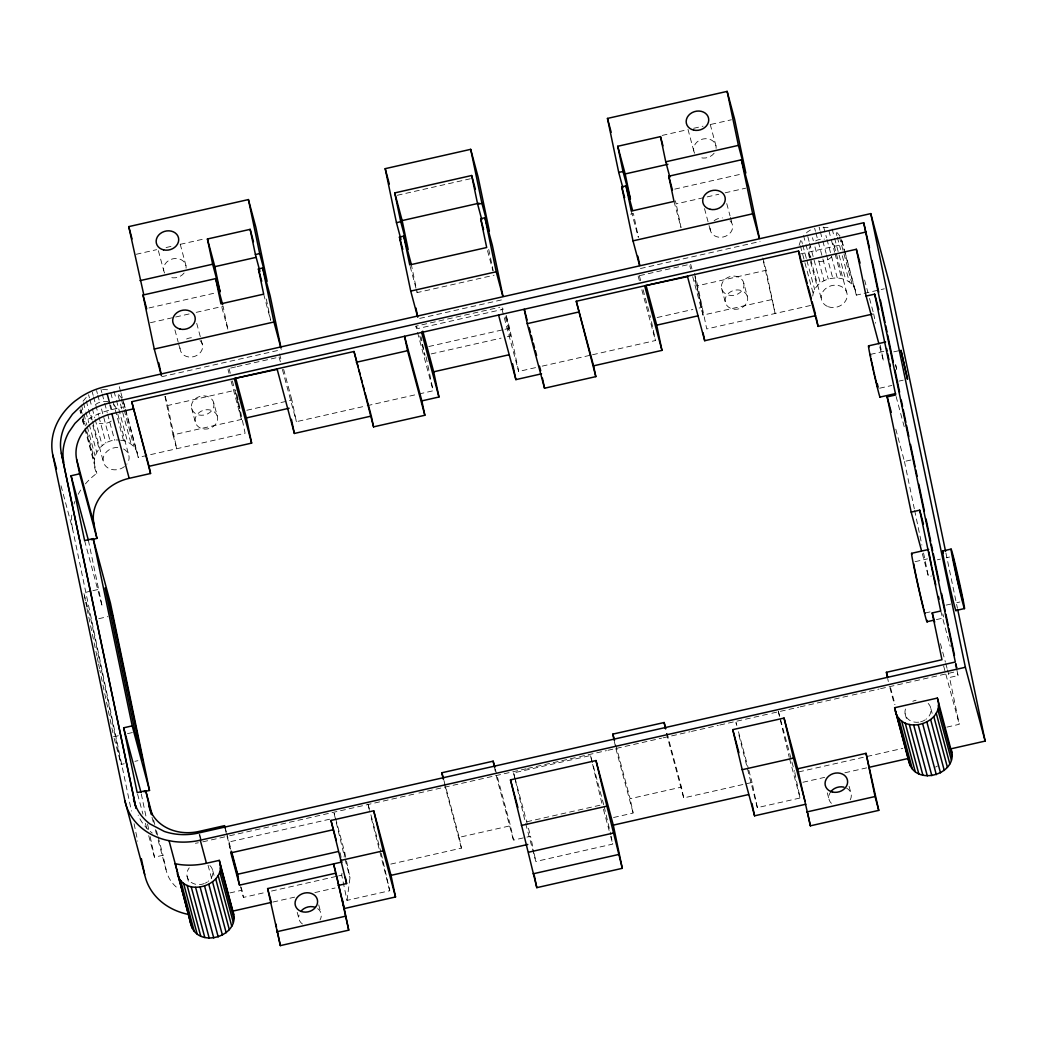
<?xml version="1.0" encoding="UTF-8"?>
<svg xmlns="http://www.w3.org/2000/svg" width="1037" height="1037" viewBox="0 0 1037 1037"><rect width="100%" height="100%" fill="white"/><g stroke="black" fill="none" stroke-linecap="round" stroke-linejoin="round"><path stroke-width="0.75" stroke-dasharray="5 3.75" d="M381.188 853.231L389.743 890.731L347.006 900.388L341.743 875.189L342.145 872.156M344.128 857.042L344.738 852.505L334.251 813.371M347.006 900.388L349.987 877.704L344.738 852.505M85.41 483.89A65.759 55.142 -15 0 1 94.873 474.803L96.817 473.403C88.275 457.524 101.665 438.418 119.151 440.038M799.138 245.315L801.108 238.951L802.353 243.565M812.736 296.051C815.147 273.535 854.618 270.864 856.329 295.13L862.551 293.73M83.025 401.241L87.536 395.758M810.441 230.007L806.669 232.457L809.145 241.673M136.158 254.298L156.626 249.671M166.076 247.532L173.944 245.756M180.244 244.33L205.443 238.64M397.275 195.28L470.331 178.779M662.125 135.432L687.324 129.729M693.623 128.303L703.06 126.177M710.941 124.388L731.409 119.773M149.004 307.95L216.927 292.603M674.737 189.136L742.673 173.775M150.417 322.714L174.112 317.361M175.694 316.998L189.914 313.783M196.226 312.357L223.085 306.291L228.01 329.922L221.335 305.358M630.574 214.192L633.426 213.544L638.351 237.175M675.346 200.815L676.163 203.887L718.822 194.256M725.135 192.817L745.668 188.177M410.159 266.444L417.159 292.59L494.105 275.194M161.681 376.716L281.364 349.676M419.7 318.411L503.632 299.434M640.412 268.531L760.095 241.478M235.568 366.942L227.79 368.705L229.034 373.32M237.123 366.592L275.985 357.817M419.013 393.969L433.168 390.768L415.863 326.201L499.795 307.224M639.686 275.609L689.424 264.37L690.655 268.985M82.623 419.829L83.219 422.668L86.719 420.154A65.759 55.142 -15 0 1 111.815 409.589L124.647 406.685L122.651 399.452M799.994 254.065L842.731 244.395L840.735 237.162M165.22 396.303L167.696 405.519L236.086 390.068M428.812 346.514L503.425 329.649M504.98 329.299L509.647 328.236L518.656 371.453L535.948 367.539M694.414 273.444L697.72 285.732L766.11 270.281L775.119 313.485L763.362 261.078M431.172 353.928L501.117 338.114M507.339 336.714L510.437 336.014L505.939 314.405L509.647 328.236M246.806 410.263L291.877 400.075L296.388 421.683L365.568 406.05M657.147 317.529L692.897 309.454M699.107 308.041L702.218 307.341L694.388 278.136M164.948 396.315L172.998 434.892L241.388 419.441L235.269 390.119M692.716 276.672L703.021 315.105L771.411 299.654M123.403 402.084L138.232 457.421L245.095 433.272L237.045 394.695M367.137 405.7L417.444 394.319M542.234 366.126L590.973 355.108M592.542 354.745L655.436 340.538L650.925 318.929M810.506 305.487L706.728 328.949L697.72 285.732M864.106 293.38L884.302 288.817M870.419 354.395L884.159 351.284M893.751 351.854L899.455 350.571M879.713 346.812L883.42 360.643L886.272 360.008M898.936 381.123L903.214 380.164M879.635 388.227L891.846 385.466M91.334 591.012L83.712 592.749L91.126 620.411L121.16 764.438L124.22 763.75M92.863 590.675L100.498 588.951M84.606 540.562L101.911 605.141L104.763 604.493M98.748 618.687L107.913 616.626M895.799 429.175L904.445 461.465L913.001 459.534M118.322 735.739L113.746 736.763L99.876 670.291M127.486 733.665L135.121 731.941M915.049 561.678L927.48 558.865M937.37 559.786L940.429 559.099M946.535 557.725L949.581 557.025M922.308 553.628L928.478 576.689L931.33 576.041M134.901 761.339L137.947 760.652M946.159 605.102L950.735 604.065M956.84 602.691L959.899 601.991M925.16 613.01L931.382 611.61M936.398 619.595L944.176 617.832M202.811 841.837L228.036 836.133M229.618 835.783L417.302 793.37M418.883 793.02L526.083 768.793M527.664 768.43L578.05 757.049M579.631 756.686L606.399 750.645M607.967 750.282L661.541 738.175M663.123 737.826L689.903 731.772M691.485 731.422L718.278 725.369M719.847 725.006L770.271 713.612M771.852 713.262L798.646 707.208M800.214 706.845L850.638 695.451M852.22 695.101L879.013 689.048M880.582 688.685L956.218 671.6M515.052 779.059L513.587 772.902L590.52 755.519L603.78 804.971M148.719 835.653L154.474 857.184L163.029 855.253L166.037 869.654A43.839 36.762 -15 0 0 178.61 888.968M947.455 669.811L949.503 677.498L958.058 675.567L955.427 662.967M329.61 819.23L228.607 842.057L230.862 852.855M526.848 821.758L602.212 804.725L590.52 755.519M443.927 780.446L459.171 837.339L510.463 825.75L513.471 840.126L530.568 836.263L533.848 852.025M615.732 744.89L630.146 798.697L681.439 787.109L683.694 797.907L752.084 782.442L757.334 807.654L800.084 797.997L794.822 772.785L902.825 748.377M946.924 727.106L959.277 724.306L949.503 677.498M229.864 892.935L241.932 890.2L243.436 897.407L265.278 892.468M271.525 891.055L337.064 876.239M338.619 875.889L341.743 875.189M390.768 864.106L461.426 848.136L459.171 837.339M613.541 817.506L633.153 813.073L630.146 798.697M272.887 902.06L294.651 897.148M314.859 892.572L335.055 888.009M802.91 782.274L824.661 777.361M844.87 772.785L866.634 767.873M525.681 823.637L535.818 861.488L612.763 844.092L611.117 836.211M828.044 227.621L819.113 227.22L819.93 230.292M102.533 389.445L109.961 389.912M120.616 440.245C129.768 440.712 137.636 448.217 138.232 457.421M415.863 326.201L417.781 328.56L503.269 309.246L501.351 306.874L518.656 371.453M840.022 236.073L835.692 231.134L836.937 235.749M121.938 398.364L117.609 393.425L131.193 444.16M896.111 396.497L904.757 428.787M864.599 280.016L867.891 292.317M869.537 298.462L873.245 312.306M955.738 663.563L956.97 668.165M841.979 240.804L844.455 250.021M844.87 251.563L855.577 291.54M841.564 240.234L856.329 295.13M940.753 611L950.229 646.362M955.168 664.808L958.058 675.567M839.439 236.967L852.207 284.631M837.339 237.292L840.644 249.593M842.29 255.737L849.29 281.87M832.128 229.021L834.176 236.708M834.591 238.238L845.712 279.757M834.202 245.795L846.568 291.928M940.442 643.679L945.394 662.125M945.796 663.667L947.04 668.282M828.874 230.694L830.935 238.38M831.337 239.923L834.642 252.224M835.044 253.754L841.642 278.357M943.618 665.884L959.277 724.306M823.65 227.012L826.528 237.771M826.943 239.314L837.235 277.747M820.345 231.834L822.406 239.521M822.821 241.051L826.113 253.352M826.528 254.895L832.711 277.955M814.641 228.231L815.471 231.303M815.873 232.845L817.934 240.532M818.349 242.062L828.239 278.966M812.489 237.693L813.319 240.765M814.965 246.91L817.026 254.596M818.673 260.754L824.026 280.729M809.56 243.215L820.267 283.192M809.495 254.687L810.312 257.759M810.727 259.289L821.848 300.808M930.85 708.517L932.496 714.662M803.519 235.477L805.58 243.164M805.995 244.706L817.117 286.212M802.768 245.108L806.475 258.939M806.877 260.481L814.706 289.686M800.383 245.795L813.151 293.458M905.094 713.728L907.155 721.415M890.524 687.674L895.061 704.59M889.889 687.712L894.425 704.629M762.804 257.98L766.11 270.281M710.215 124.349L715.984 145.88M726.743 203.563L730.035 215.865M730.45 217.407L732.511 225.094M743.827 283.27A11.394 9.553 -15 0 1 728.842 295.143A11.394 9.553 -15 0 1 725.459 278.927A11.394 9.553 -15 0 1 743.827 283.27L747.534 297.1A11.394 9.553 -15 0 1 732.55 308.974A11.394 9.553 -15 0 1 729.167 292.758A11.394 9.553 -15 0 1 747.534 297.1M687.998 129.379L693.766 150.896M704.512 208.593L710.28 230.11M721.596 288.286L725.304 302.13M849.109 786.305L851.17 793.992M674.011 201.424L681.011 227.557L676.163 203.887M690.681 264.292L691.925 268.907M827.293 792.864L828.939 799.008M778.346 711.291L794.42 771.256M789.572 758.773L800.084 797.997M631.261 211.081L638.273 237.214M639.388 275.881L641.047 282.038M643.096 289.725L650.51 317.4M638.131 275.972L639.362 280.573M641.838 289.803L655.436 340.538M736.84 725.563L736.011 722.491L736.607 725.537M738.487 731.72L748.377 768.611M748.792 770.154L752.084 782.442M757.334 807.654L738.072 731.668M667.024 733.289L681.439 787.109M666.389 733.328L683.694 797.907M487.507 250.604L492.873 270.579M505.265 316.674L510.437 336.014M615.848 748.507L633.153 813.073M604.182 806.514L610.793 834.642M603.43 809.275L609.108 830.468M610.728 836.522L612.763 844.092M419.778 336.001L424.95 355.328L421.087 336.818M513.587 772.902L514.417 776M514.832 777.543L530.568 836.263M495.219 768.858L510.463 825.75M496.166 775.559L513.471 840.126M461.426 848.136L443.486 780.485M263.67 294.158L270.67 320.29L265.835 296.634M279.523 353.954L281.584 361.641M283.645 369.328L291.877 400.075M279.083 357.117L280.327 361.719M282.388 369.405L296.388 421.683M368.005 804.025L369.25 808.64M370.896 814.797L380.786 851.688M389.743 890.731L370.468 814.745M229.06 368.628L230.292 373.242M232.353 380.929L239.767 408.591M231.095 381.007L241.388 419.441M180.205 244.136L185.973 265.666M345.036 859.245L349.987 877.704M196.719 323.35L202.487 344.88M213.803 403.056A11.394 9.553 -15 0 1 198.819 414.93A11.394 9.553 -15 0 1 195.436 398.714A11.394 9.553 -15 0 1 213.803 403.056L217.511 416.887A11.394 9.553 -15 0 1 202.526 428.761A11.394 9.553 -15 0 1 199.143 412.545A11.394 9.553 -15 0 1 217.511 416.887M158.389 250.695L163.742 270.683M174.903 329.909L178.208 342.21M178.61 343.753L180.257 349.897M191.573 408.072L195.28 421.916M318.735 904.873L320.796 912.56M172.998 434.892L176.705 448.736L167.696 405.519M297.217 912.327L299.278 920.013M123.896 403.095L125.127 407.697M125.542 409.239L137.493 453.83M119.294 386.71L120.525 391.312M120.94 392.854L123.001 400.541M121.342 399.258L123.818 408.487M124.22 410.017L134.11 446.921M114.031 391.312L116.092 398.999M116.507 400.528L127.629 442.047M117.816 414.243L128.938 455.762M110.778 392.984L123.546 440.647M225.042 827.163L226.273 831.778M226.688 833.32L231.225 850.236M241.102 887.128L241.932 890.2M226.96 835.913L230.668 849.744M240.545 886.648L243.436 897.407M110.583 404.974L111.815 409.589M109.676 404.676L111.737 412.363M101.017 389.51L101.846 392.582M102.261 394.125L104.322 401.812M104.724 403.354L107.2 412.57M107.615 414.113L114.614 440.245M96.558 390.521L97.374 393.593M97.789 395.136L99.85 402.823M101.496 408.967L110.142 441.256M92.345 392.297L93.174 395.369M93.576 396.899L98.528 415.357M98.943 416.887L105.943 443.032M88.586 394.747L89.402 397.819M89.817 399.362L91.878 407.048M92.293 408.578L94.756 417.807M95.171 419.337L102.183 445.482M92.163 420.037L90.932 415.435A13.157 11.031 -15 0 0 91.956 418.131M92.578 421.579L103.298 461.556M212.715 870.51L214.361 876.667M86.252 400.852L91.191 419.298M92.85 425.442L99.021 448.502M199.804 834.5L201.048 839.114M208.048 865.247L212.17 880.62M199.169 834.513L200.4 839.127M83.44 402.784L85.501 410.471M85.902 412.013L88.793 422.772M89.208 424.302L96.622 451.976M81.469 405.013L83.53 412.7M83.945 414.23L86.823 425.001M87.238 426.531L95.067 455.749M80.834 408.902L82.066 413.517M82.48 415.046L85.371 425.818M87.017 431.962L94.432 459.637M82.791 418.896L84.853 426.583M85.267 428.125L94.743 463.487M79.927 410.367L80.743 413.439M82.39 419.596L84.451 427.283M84.865 428.825L96.817 473.403M187.062 876.317L189.123 884.004M153.554 819.891L154.785 824.506M156.431 830.65L157.676 835.265M158.091 836.807L163.029 855.253M152.024 817.376L153.67 823.534M155.317 829.678L156.561 834.292M158.207 840.437L166.037 869.654M61.027 485.77L72.564 528.818L131.427 811.064M137.584 794.148L142.95 814.136M145.413 823.365L147.06 829.509M114.161 738.305L121.16 764.438M778.256 711.278L789.209 757.243M368.278 805.555L370.105 813.215M334.083 813.28L335.91 820.941M336.273 822.471L344.31 856.173M515.415 780.589L525.279 822.121M895.579 364.402L897.225 371.764M895.722 365.296L896.577 369.094M945.913 552.98L957.449 608.304M956.14 663.317L957.138 668.074M873.66 313.835L875.604 323.207M880.167 345.049L883.42 360.643M904.445 461.465L914.323 508.817M914.66 510.398L921.893 545.125M923.539 553.006L928.478 576.689M887.685 678.47L888.333 681.555M694.971 276.529L703.021 315.105M614.345 741.312L615.55 747.068M488.725 249.424L493.158 270.644M411.158 263.787L417.159 292.59M534.185 853.607L535.818 861.488M426.09 356.819L433.168 390.768M494.662 768.365L495.258 771.243M340.162 852.699L341.121 857.327M225.535 829.95L226.131 832.828M88.391 540.329L101.911 605.141M141.291 793.953L145.906 816.08M147.552 823.987L148.874 830.313M150.196 836.639L154.474 857.184M134.084 823.741L137.714 841.188M84.36 595.912L85.358 600.656M85.682 602.238L86.68 606.982M87.004 608.576L96.908 656.045M97.245 657.639L98.23 662.384M98.567 663.965L99.552 668.709M80.938 410.185L81.145 412.752M72.564 528.818A65.759 55.142 -15 0 1 71.838 514.352M73.964 504.163A65.759 55.142 -15 0 1 74.962 501.299M78.19 494.312A65.759 55.142 -15 0 1 81.495 488.958M198.313 842.783A56.944 47.754 -15 0 1 195.371 843.25M152.283 833.074A56.944 47.754 -15 0 1 150.222 831.428M148.265 829.678A56.944 47.754 -15 0 1 138.154 815.134M832.724 243.293A13.157 11.031 -15 0 1 834.604 251.524M831.57 256.917A13.157 11.031 -15 0 1 816.002 260.637M810.973 257.189A13.157 11.031 -15 0 1 810.208 246.119M815.665 240.908A13.157 11.031 -15 0 1 824.48 239.132M937.513 765.993A13.157 11.031 -15 0 1 935.517 767.069M928.18 703.423A13.157 11.031 -15 0 1 926.067 719.237M925.147 719.872A13.157 11.031 -15 0 1 919.884 721.998M918.756 722.18A13.157 11.031 -15 0 1 905.871 707.947M912.793 701.297A13.157 11.031 -15 0 1 916.073 700.247M123.584 448.969A13.157 11.031 -15 0 1 126.773 464.239M124.479 466.559A13.157 11.031 -15 0 1 103.402 462.022A13.157 11.031 -15 0 1 119.501 447.647M111.218 421.1A13.157 11.031 -15 0 1 99.293 423.342M95.391 404.624A13.157 11.031 -15 0 1 108.211 401.734M113.733 404.624A13.157 11.031 -15 0 1 116.585 409.641M209.863 865.506A13.157 11.031 -15 0 1 208.243 881.32M207.348 881.981A13.157 11.031 -15 0 1 205.378 883.096M204.328 883.55A13.157 11.031 -15 0 1 189.551 880.97A13.157 11.031 -15 0 1 189.227 867.826M943.748 616.989A35.064 0.894 77.3 0 1 942.814 613.878M317.646 908.581A11.394 9.553 -15 0 1 320.044 919.975M302.428 923.993A11.394 9.553 -15 0 1 299.019 915.049M846.529 788.107A11.394 9.553 -15 0 1 849.29 801.342M831.402 803.351A11.394 9.553 -15 0 1 830.818 791.659M694.647 153.243A11.394 9.553 -15 0 1 702.917 139.023A11.394 9.553 -15 0 1 716.113 148.382M714.117 153.23A11.394 9.553 -15 0 1 698.394 156.781M164.624 273.016A11.394 9.553 -15 0 1 172.907 258.809A11.394 9.553 -15 0 1 186.09 268.168M184.093 273.016A11.394 9.553 -15 0 1 168.37 276.568M730.048 220.751A11.394 9.553 -15 0 1 723.346 236.967A11.394 9.553 -15 0 1 710.799 225.094M714.143 220.751A11.394 9.553 -15 0 1 722.387 217.913M200.024 340.538A11.394 9.553 -15 0 1 193.323 356.754A11.394 9.553 -15 0 1 180.775 344.88M186.608 338.995A11.394 9.553 -15 0 1 192.363 337.699M828.369 306.758A13.157 11.031 -15 0 0 847.203 294.728A13.157 11.031 -15 0 0 827.046 287.599A13.157 11.031 -15 0 0 828.369 306.758"/><path stroke-width="1.5" d="M870.419 354.395L870.626 356.326M177.275 873.634C183.99 899.105 228.412 885.378 219.274 860.373L206.441 863.264A65.759 55.142 -15 0 1 179.401 864.495L175.214 863.717L190.873 924.369C197.587 949.84 242.01 936.113 232.858 911.108L219.274 860.373M895.372 711.343C902.073 736.814 946.509 723.087 937.357 698.082L894.62 707.74L908.956 762.078C915.671 787.55 960.106 773.822 950.955 748.818L985.15 741.079L957.786 609.886M143.715 294.469L128.744 226.623L248.413 199.571L255.841 227.246L267.105 281.26L259.691 253.585L248.413 199.571M400.995 239.586L396.458 222.67L385.194 168.668L470.681 149.341L478.096 177.016L489.36 231.031L481.946 203.356L470.681 149.341M622.848 187.814L618.726 172.44L607.462 118.425L727.144 91.386L734.559 119.061L745.823 173.062L738.409 145.387L727.144 91.386M394.734 192.908L402.149 220.583L408.15 249.386L400.736 221.711L394.734 192.908L471.666 175.512L475.374 189.356M207.413 239.003L214.828 266.678L220.077 291.89L212.663 264.215L207.413 239.003L250.15 229.346L253.443 241.647M617.741 146.269L625.168 173.944L630.418 199.143L623.004 171.468L617.741 146.269L660.491 136.612L662.967 145.828M402.149 220.583L479.081 203.187M140.008 280.638L212.663 264.215M250.15 229.346L255.413 254.558L259.691 253.585M396.458 222.67L400.736 221.711M471.666 175.512L477.681 204.315L481.946 203.356M618.726 172.44L623.004 171.468M660.491 136.612L665.754 161.811L738.409 145.387M214.828 266.678L256.035 257.37M625.168 173.944L667.906 164.287M161.279 375.187L154.267 349.041L143.002 295.039L215.67 278.616L222.67 304.748M215.67 278.616L220.933 303.815L263.67 294.158L258.42 268.959L262.685 267.987L270.1 295.662L280.729 346.578M417.73 317.218L410.73 291.086L399.465 237.071L403.743 236.112L411.158 263.787M403.743 236.112L409.745 264.915L486.69 247.519L480.675 218.716L484.953 217.757L492.368 245.432L502.997 296.349M639.596 265.446L632.998 240.856L621.733 186.841L626.011 185.882L632.596 210.472M626.011 185.882L631.261 211.081L674.011 201.424L668.748 176.212L741.416 159.789L748.831 187.464L759.447 238.393M154.267 349.041L273.949 322.001L280.962 348.134M410.73 291.086L496.217 271.759L502.815 296.362M632.998 240.856L752.681 213.803L759.278 238.406M945.588 551.399L890.524 287.405L870.756 213.609L105.644 386.529A65.759 55.142 -15 0 0 80.536 397.093L75.092 401.008A65.759 55.142 -15 0 0 52.796 455.023L124.894 800.694L144.661 874.489A65.759 55.142 -15 0 0 186.479 914.012L188.799 914.453L190.873 924.369M61.339 453.091L135.951 807.979L61.339 453.091A56.983 47.793 -15 0 1 66.212 423.187L72.473 414.152L80.666 406.284A56.983 47.793 -15 0 1 107.148 393.736L863.704 222.748L869.486 247.83M63.814 462.321A56.983 47.793 -15 0 1 68.688 432.416L74.949 423.381L83.141 415.513A56.983 47.793 -15 0 1 109.611 402.952L866.18 231.964M91.243 539.681L96.947 538.397L93.939 523.996A43.839 36.762 -15 0 1 129.171 478.329L150.546 473.494L131.738 401.721L354.006 351.491L358.128 366.865M527.107 320.018L524.229 309.246L527.237 323.648L544.529 388.227L595.821 376.625L576.274 301.261L798.542 251.032L801.005 260.248M131.738 401.721L149.043 466.3L251.628 443.11L234.323 378.544L277.073 369.379M576.274 301.261L593.566 365.828L661.956 350.376L644.664 285.797L687.414 276.646M96.947 538.397L79.642 473.818L76.634 459.417A43.839 36.762 -15 0 1 111.866 413.75L133.242 408.928M356.261 362.289L407.554 350.7L424.846 415.267L373.553 426.868L354.006 351.491M527.237 323.648L578.529 312.059M798.542 251.032L800.784 261.83L856.355 249.269L860.062 263.1M407.554 350.7L404.547 336.299L421.852 400.878L438.949 397.002L421.644 332.436L422.811 331.205L433.686 371.803L509.05 354.771M235.853 378.686L246.365 417.911L289.116 408.241M646.194 285.953L656.706 325.164L697.927 315.857M143.806 791.724L149.509 790.44L110.453 603.21L93.161 538.631L84.606 540.562L71.086 475.763L79.642 473.818M856.355 249.269L866.115 296.076L874.671 294.145L878.793 309.519M498.577 315.054L515.882 379.62L541.534 373.826M277.06 368.874L294.365 433.453L371.311 416.057L373.553 426.868M687.401 276.14L704.706 340.719L815.834 315.598M800.784 261.83L818.089 326.396L872.117 314.185M868.513 345.865L885.611 341.99M880.011 397.093L895.553 393.58M921.478 550.556L911.173 512.109L887.141 396.899L895.696 394.967L874.671 294.145M911.173 512.109L919.728 510.178L923.436 524.022M152.322 815.276L145.724 790.674L137.182 792.605L123.662 727.805L132.205 725.874L149.509 790.44M911.575 553.33L928.672 549.467M942.62 551.01L951.162 549.079M887.374 676.928L886.402 672.3L941.972 659.739L932.211 612.932L940.753 611L919.728 510.178M955.881 610.508L964.423 608.576A30.682 0.791 77.3 0 0 955.816 566.798A30.682 0.791 77.3 0 0 953.146 561.095A30.682 0.791 77.3 0 0 964.423 608.576M927.078 621.707L933.3 620.295M443.162 778.943L441.866 772.759L493.158 761.171L494.818 767.328M614.047 739.874L612.841 734.118L664.134 722.53L665.78 728.687M124.894 800.694A65.759 55.142 -15 0 0 166.698 840.216L173.218 841.435A65.759 55.142 -15 0 0 200.271 840.203L965.382 667.284L985.15 741.079M338.049 885.494L346.604 883.563L330.972 820.448L373.709 810.791L391.014 875.358L395.525 896.966L344.232 908.555L333.538 863.899L335.599 871.586M510.489 779.876L595.977 760.562L613.282 825.128L622.291 868.332L536.803 887.659L510.489 779.876L517.904 807.551M805.853 804.232L754.573 815.821L742.207 769.7L732.757 729.646L784.05 718.058L797.647 768.793L810.364 825.828L878.754 810.377L866.038 753.329L797.647 768.793M333.447 829.678L230.862 852.855L239.508 885.144L342.093 861.967M338.256 851.52L237.253 874.347L239.508 885.144M340.421 860.503L383.159 850.846L395.525 896.966M742.207 769.7L793.499 758.112L805.036 801.147M521.417 825.452L606.904 806.125L622.291 868.332M267.624 888.579L336.014 873.115L348.73 930.163L280.34 945.614L267.624 888.579L271.331 902.41L232.858 911.108M391.014 875.358L527.794 844.455M613.282 825.128L748.494 794.575M869.745 767.173L908.218 758.475L908.956 762.078M528.598 852.22L614.085 832.892M276.633 931.783L345.023 916.319M533.096 873.815L618.583 854.501M806.656 811.997L875.047 796.533L878.754 810.377M877.808 387.799L875.941 380.618M866.115 296.076L878.883 343.74M887.141 396.899L891.263 412.272M932.211 612.932L934.674 622.161M937.357 698.082L951.707 752.408M938.42 705.523L952.018 756.258M937.785 709.425L951.383 760.16M936.242 713.184L949.827 763.919M933.831 716.658L947.429 767.393M930.682 719.691L944.266 770.426M926.909 722.141L940.507 772.876M801.834 263.32L807.188 283.308M808.017 286.381L811.31 298.682M812.127 301.754L815.432 314.055M922.71 723.904L936.307 774.639M918.238 724.915L931.835 775.65M913.701 725.122L927.298 775.857M909.306 724.513L922.904 775.248M905.236 723.126L918.821 773.861M901.659 721L915.256 771.735M886.402 672.3L887.646 676.915M898.742 718.239L912.34 768.974M894.62 707.74L910.214 765.708M665.754 161.811L669.863 177.184M668.748 176.212L672.456 190.056M607.462 118.425L611.169 132.269M621.733 186.841L624.624 197.6M732.757 729.646L738.94 752.706M529.168 327.705L530.413 332.32M531.229 335.392L532.461 340.006M533.29 343.078L534.522 347.693M535.351 350.765L536.583 355.38M539.473 366.139L540.705 370.753M477.681 204.315L481.79 219.688M480.675 218.716L483.566 229.488M612.841 734.118L614.487 740.275M385.194 168.668L389.316 184.042M399.465 237.071L402.758 249.373M358.945 369.937L360.189 374.551M361.006 377.624L362.237 382.238M363.067 385.31L364.298 389.925M365.128 392.997L370.896 414.528M441.866 772.759L443.525 778.917M255.413 254.558L259.937 271.461M258.42 268.959L261.713 281.247M330.972 820.448L336.325 840.437M128.744 226.623L132.036 238.925M143.002 295.039L146.71 308.87M231.64 851.766L237.81 874.826M231.07 851.286L238.497 878.961M107.148 393.736L109.611 402.952M111.866 413.75L129.171 478.329M220.025 863.977L233.61 914.699M220.337 867.813L233.934 918.549M219.701 871.715L233.299 922.45M218.146 875.474L231.744 926.21M215.735 878.948L229.333 929.683M212.585 881.981L226.183 932.717M200.271 840.203L206.441 863.264M208.826 884.431L222.424 935.167M204.613 886.194L218.211 936.929M200.154 887.205L213.739 937.941M195.617 887.413L209.215 938.148M76.634 459.417L93.939 523.996M191.21 886.804L204.807 937.539M187.14 885.417L200.737 936.152M183.562 883.291L197.16 934.026M180.658 880.53L194.243 931.265M71.086 475.763L88.391 540.329M169.031 840.644L177.677 872.934M178.507 876.006L179.738 880.62M180.568 883.693L188.397 912.91M178.52 877.263L192.117 927.998M145.724 790.674L151.208 814.304M52.796 455.023L56.504 468.867M123.662 727.805L140.967 792.372M595.977 760.562L606.904 806.125M874.982 376.612L875.643 379.399M784.05 718.058L793.499 758.112M373.709 810.791L383.159 850.846M873.984 372.244L874.658 375.213M873.647 370.766L871.806 362.315M870.756 213.609L965.382 667.284M872.13 260.507L878.741 292.227M880.4 300.16L885.028 322.364M885.689 325.527L887.011 331.879M887.672 335.042L893.298 362.004M894.957 369.937L899.585 392.142M901.231 400.062L902.553 406.413M903.227 409.576L905.871 422.266M906.532 425.442L908.84 436.538M910.499 444.471L915.127 466.676M915.788 469.839L917.11 476.19M918.769 484.11L924.395 511.072M926.041 519.006L930.669 541.21M931.33 544.373L932.665 550.725M933.326 553.888L938.939 580.85M941.596 593.54L945.226 610.987M945.887 614.15L948.207 625.259M948.868 628.422L954.494 655.384M863.704 222.748L955.323 662.021L198.754 832.97A56.944 47.754 -15 0 1 164.261 831.415L149.821 823.845A56.944 47.754 -15 0 1 133.475 798.749M816.158 317.141L818.089 326.396M866.038 753.329L875.047 796.533M741.416 159.789L752.681 213.803M807.784 813.488L810.364 825.828M703.06 332.838L704.706 340.719M656.706 325.164L661.956 350.376M637.833 256.178L639.764 265.433M751.994 803.481L754.573 815.821M593.566 365.828L595.821 376.625M664.134 722.53L665.43 728.7M542.429 378.142L544.529 388.227M484.953 217.757L496.217 271.759M512.602 363.87L515.882 379.62M433.686 371.803L438.949 397.002M415.889 307.95L417.509 315.676M534.236 875.306L536.803 887.659M421.852 400.878L424.846 415.267M493.158 761.171L494.364 766.926M262.685 267.987L273.949 322.001M291.41 419.272L294.365 433.453M345.308 877.393L346.604 883.563M246.365 417.911L251.628 443.11M342.301 899.299L348.73 930.163M158.791 362.833L161.37 375.174M275.842 924.019L276.477 927.104M277.125 930.189L280.34 945.614M225.236 828.511L224.627 825.633L198.987 831.428A43.839 36.762 -15 0 1 148.732 805.088M149.043 466.3L150.546 473.494M93.161 538.631L132.205 725.874M141.356 858.623L144.661 874.489M871.106 358.893L871.573 361.174M877.419 384.066L877.898 386.632M956.049 610.339A30.682 0.791 77.3 0 1 947.701 577.466A30.682 0.791 77.3 0 1 943.242 552.877M890.368 366.268A26.301 0.674 77.3 0 1 889.772 363.598M888.916 359.683A26.301 0.674 77.3 0 1 887.62 353.643M887.076 350.947A26.301 0.674 77.3 0 1 886.596 348.549M939.12 599.23A35.064 0.894 77.3 0 1 938.472 596.508M935.776 584.894A35.064 0.894 77.3 0 1 934.117 577.453M933.793 576.002A35.064 0.894 77.3 0 1 931.991 567.628M931.667 566.085A35.064 0.894 77.3 0 1 928.919 551.956M924.356 611.026A26.301 0.674 77.3 0 1 923.773 608.888M923.423 607.578A26.301 0.674 77.3 0 1 916.371 577.259M916.047 575.742A26.301 0.674 77.3 0 1 914.245 566.876M914.025 565.632A26.301 0.674 77.3 0 1 913.675 563.635M925.16 613.01A26.301 0.674 77.3 0 1 924.952 612.88M926.974 620.217A35.064 0.894 77.3 0 1 918.678 588.757A35.064 0.894 77.3 0 1 912.003 554.173M880.076 396.575A26.301 0.674 77.3 0 1 873.271 370.131A26.301 0.674 77.3 0 1 868.967 347.084M301.702 910.408A11.394 9.553 -15 0 1 315.235 907.323M830.818 791.659A11.394 9.553 -15 0 1 843.924 787.135M952.809 556.376L957.825 581.666L962.945 601.304L952.809 556.376M901.01 350.389L907.492 379.192L901.01 350.389M112.489 615.589L105.074 587.914L135.121 731.941L142.536 759.615L112.489 615.589M301.132 911.406A11.394 9.553 -15 0 0 317.594 901.166A11.394 9.553 -15 0 0 300.25 894.775A11.394 9.553 -15 0 0 301.132 911.406M832.478 792.022A11.394 9.553 -15 0 0 847.462 780.148A11.394 9.553 -15 0 0 829.094 775.806A11.394 9.553 -15 0 0 832.478 792.022M693.597 130.079A11.394 9.553 -15 0 0 708.569 118.205A11.394 9.553 -15 0 0 690.214 113.863A11.394 9.553 -15 0 0 693.597 130.079M163.574 249.865A11.394 9.553 -15 0 0 178.545 237.991A11.394 9.553 -15 0 0 160.191 233.649A11.394 9.553 -15 0 0 163.574 249.865M710.112 209.293A11.394 9.553 -15 0 0 725.096 197.419A11.394 9.553 -15 0 0 706.728 193.076A11.394 9.553 -15 0 0 710.112 209.293M180.101 329.079A11.394 9.553 -15 0 0 195.073 317.205A11.394 9.553 -15 0 0 176.718 312.863A11.394 9.553 -15 0 0 180.101 329.079"/></g></svg>
